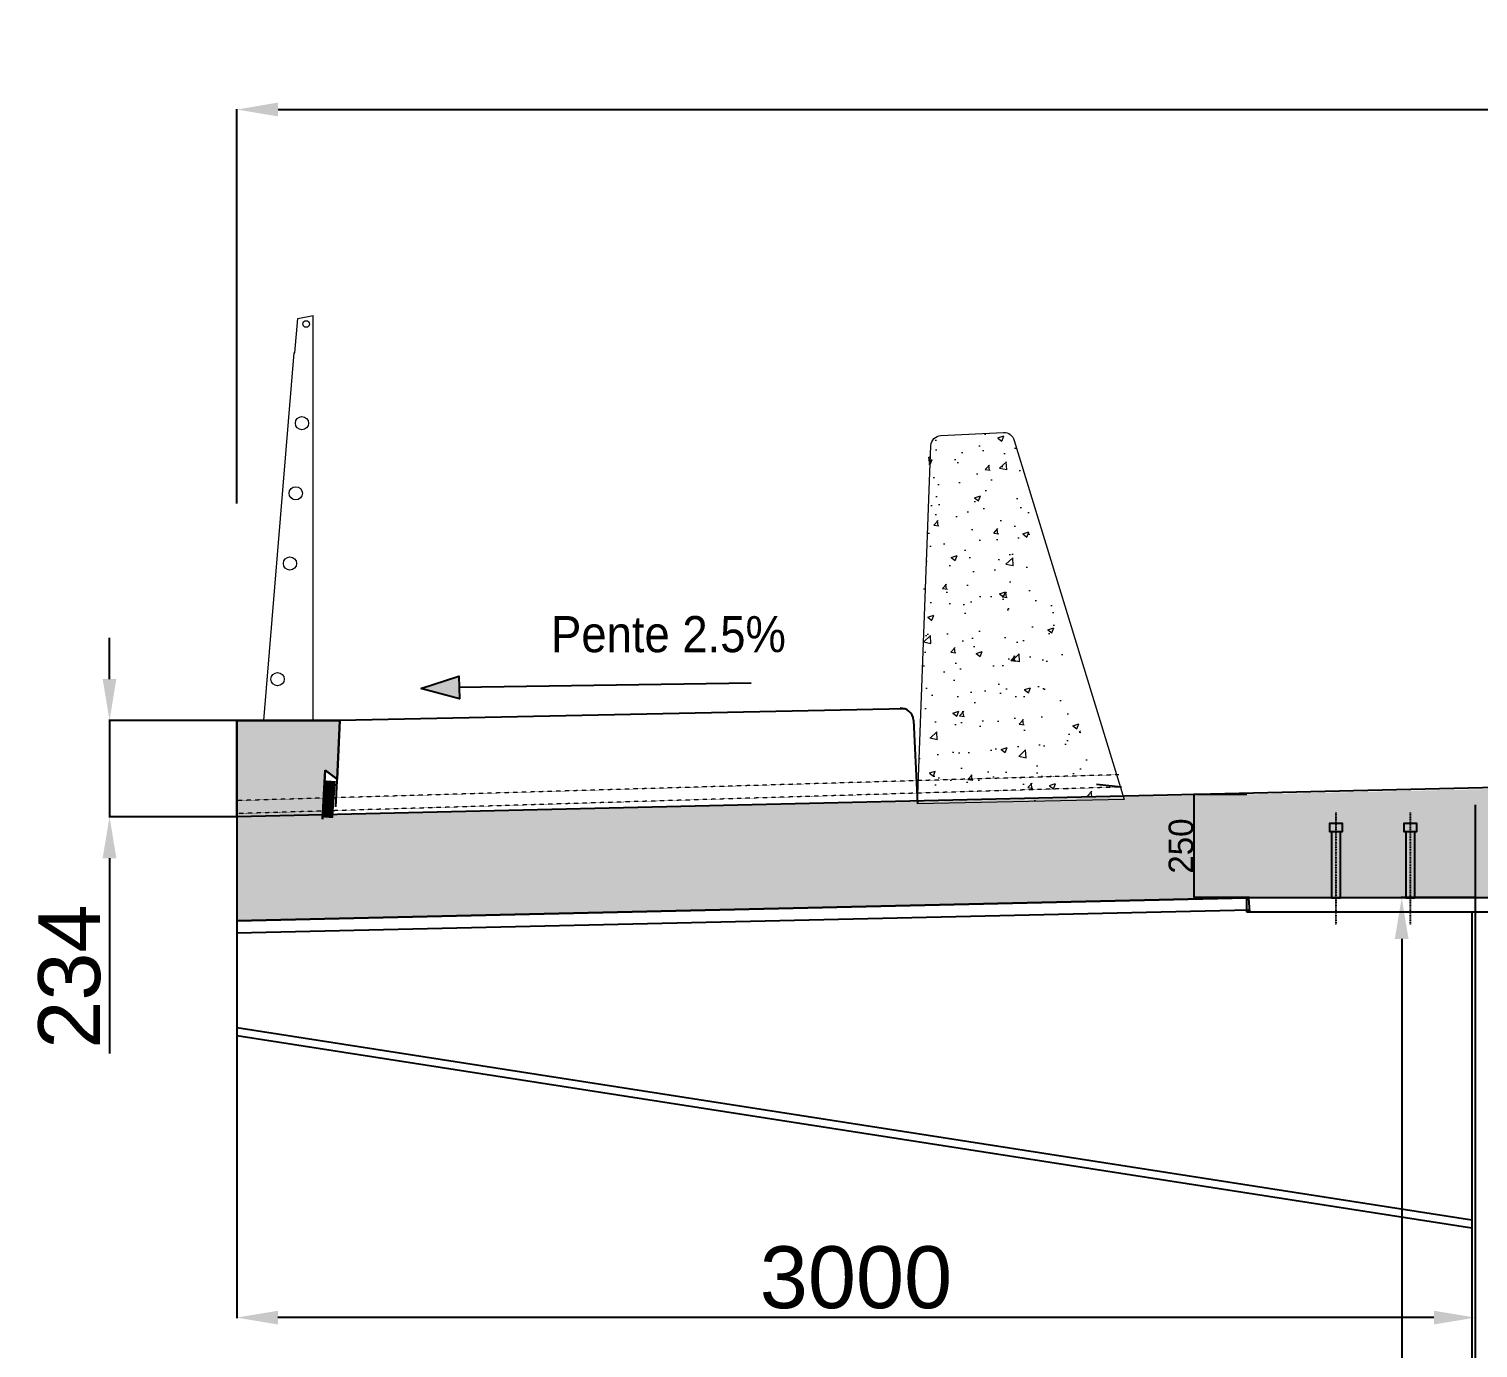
# Model space of a CAD drawing. Header units: metres. Extents: x -697843 to 22159, y -46191 to 9548.
# Drawn here: x -7653 to -4143, y -1453 to 1742 of the extents above; entities that cross this region are included whole.
import ezdxf
from ezdxf.enums import TextEntityAlignment as Align

# ---------------------------------------------------------------- set-up
doc = ezdxf.new("R2010")
doc.units = ezdxf.units.M
doc.linetypes.add('CACHE', pattern=[9.525, 6.35, -3.175])
doc.linetypes.add('CENTER', pattern=[2, 1.25, -0.25, 0.25, -0.25])
doc.layers.get('Defpoints').update_dxf_attribs({"color": 9})
for name, color, linetype in [('AXE', 1, 'CENTER'), ('Coffrage', 3, 'Continuous'), ('COT', 1, 'Continuous'), ('OA_Coffrage2', 7, 'Continuous'), ('POTEAU', 1, 'Continuous'), ('POUTRELLE', 5, 'Continuous'), ('sb-cote100', 1, 'Continuous')]:
    doc.layers.add(name, color=color, linetype=linetype)
for name, color, linetype, lineweight in [('COT50', 8, 'Continuous', 15), ('S-EXE-ELECP', 3, 'Continuous', 30), ('S-EXE-HACH', 4, 'Continuous', 5), ('S-EXE-TEXT', 7, 'Continuous', 25), ('S-EXE-TEXTE', 7, 'Continuous', 9), ('S-EXE-TRAIT VU', 2, 'Continuous', 25), ('S-Trait vu', 2, 'Continuous', 18)]:
    doc.layers.add(name, color=color, linetype=linetype, lineweight=lineweight)
doc.layers.get('0').off()
doc.styles.add('Annotative', font='arial.ttf')
doc.styles.add('Arial', font='arial.ttf')
doc.styles.add('ROMANTIC', font='rom_____.pfb')
doc.styles.get("Standard").update_dxf_attribs({"font": 'arial.ttf'})
doc.dimstyles.new('cotf-50', dxfattribs={"dimscale": 0.4, "dimtxt": 1, "dimasz": 0.35, "dimexe": 0.18, "dimexo": 0.1, "dimgap": 0.2, "dimtad": 3, "dimdec": 3, "dimzin": 4, "dimdsep": 46, "dimtxsty": 'ROMANTIC', "dimcen": 0.09, "dimclrd": 256, "dimclre": 256, "dimclrt": 256, "dimadec": 0, "dimazin": 0, "dimtfac": 1, "dimtdec": 3, "dimtix": 1, "dimtmove": 2, "dimatfit": 3, "dimfxl": 1, "dimtvp": 13.888889, "dimtolj": 1, "dimtzin": 4, "dimarcsym": 0})
doc.dimstyles.new('ISO-25', dxfattribs={"dimtxt": 2.5, "dimasz": 2.5, "dimexe": 1.25, "dimexo": 0.625, "dimtad": 1, "dimtxsty": 'Standard', "dimcen": 2.5, "dimadec": 0, "dimazin": 0, "dimtfac": 1, "dimtmove": 0, "dimatfit": 3, "dimfxl": 1, "dimarcsym": 0})

# ---------------------------------------------------------------- blocks, each defined once
blk = doc.blocks.new('*D20')
at = {"layer": 'COT', "color": 0, "lineweight": -2, "transparency": 16777216}
for p, q in [((-7149.9, 592.6), (-7149.9, 1548)), ((-7049.9, 1546.8), (7050, 1546.8)), ((7150, 677.5), (7150, 1548))]:
    blk.add_line(p, q, dxfattribs=at)
at = {"layer": 'COT', "color": 0, "transparency": 16777216}
for points in [[(-7049.9, 1563.5), (-7049.9, 1530.1), (-7149.9, 1546.8)], [(7050, 1563.5), (7050, 1530.1), (7150, 1546.8)]]:
    blk.add_solid(points, dxfattribs=at)
at = {"layer": 'Defpoints', "color": 0, "transparency": 16777216}
for p in [(7150, 1546.8), (7150, 676.9), (-7149.9, 592)]:
    blk.add_point(p, dxfattribs=at)
at = {"layer": 'COT', "color": 0, "transparency": 16777216, "insert": (0.1, 1643.4), "char_height": 150, "attachment_point": 5, "style": 'Annotative'}
blk.add_mtext('14300', dxfattribs=at)
blk = doc.blocks.new('*D21')
at = {"layer": 'COT', "lineweight": -2, "transparency": 16777216}
for p, q in [((-4702.9, -112.1), (-4831.2, -112.1)), ((-4831.1, -361.9), (-4831.1, -112.3)), ((-4696.4, -362), (-4831.2, -362))]:
    blk.add_line(p, q, dxfattribs=at)
at = {"layer": 'COT', "transparency": 16777216}
for points in [[(-4831.1, -112.3), (-4831.1, -112.3), (-4831.1, -112.1)], [(-4831.1, -361.9), (-4831.1, -361.9), (-4831.1, -362)]]:
    blk.add_solid(points, dxfattribs=at)
at = {"layer": 'Defpoints', "color": 0, "transparency": 16777216}
for p in [(-4831.1, -112.1), (-4702.9, -112.1), (-4696.4, -362)]:
    blk.add_point(p, dxfattribs=at)
at = {"layer": 'COT', "transparency": 16777216, "insert": (-4862.3, -237.1), "char_height": 60, "attachment_point": 5, "rotation": 90, "style": 'ROMANTIC'}
blk.add_mtext('\\A1;250', dxfattribs=at)
blk = doc.blocks.new('A$C12BB4E14')
at = {"layer": 'S-EXE-HACH', "color": 8, "transparency": 33554687}
blk.add_line((0, 0.971), (0, 0.981), dxfattribs=at)
for centre, radius in [((-0.017, 0.96), 0.008), ((-0.027, 0.72), 0.016), ((-0.042, 0.55), 0.016), ((-0.056, 0.38), 0.016), ((-0.086, 0.1), 0.016)]:
    blk.add_circle(centre, radius, dxfattribs=at)
at = {"layer": 'S-Trait vu', "color": 8, "ltscale": 100}
for p, q in [((-0.044, 0.89), (-0.0372, 0.973)), ((-0.0372, 0.973), (0, 0.981)), ((0, 0), (0, 0.981)), ((-0.0469, 0.89), (-0.12, 0)), ((-0.0469, 0.89), (-0.044, 0.89)), ((-0.12, 0), (0, 0))]:
    blk.add_line(p, q, dxfattribs=at)
blk = doc.blocks.new('*D69')
at = {"layer": 'COT', "color": 0, "lineweight": -2, "transparency": 16777216}
for p, q in [((-7458, 167.3), (-7458, 267.3)), ((-7150.5, 67.3), (-7459.3, 67.3)), ((-7458, 67.3), (-7458, -166.5)), ((-7150.6, -166.5), (-7459.3, -166.5)), ((-7458, -266.5), (-7458, -739.8))]:
    blk.add_line(p, q, dxfattribs=at)
at = {"layer": 'COT', "color": 0, "transparency": 16777216}
for points in [[(-7474.7, 167.3), (-7441.4, 167.3), (-7458, 67.3)], [(-7474.7, -266.5), (-7441.4, -266.5), (-7458, -166.5)]]:
    blk.add_solid(points, dxfattribs=at)
at = {"layer": 'Defpoints', "color": 0, "transparency": 16777216}
for p in [(-7149.9, 67.3), (-7458, -166.5), (-7150, -166.5)]:
    blk.add_point(p, dxfattribs=at)
at = {"layer": 'COT', "color": 0, "transparency": 16777216, "insert": (-7554.7, -553.2), "char_height": 150, "attachment_point": 5, "rotation": 90, "style": 'Annotative'}
blk.add_mtext('234', dxfattribs=at)
blk = doc.blocks.new('*D70')
at = {"layer": 'COT', "color": 0, "lineweight": -2, "transparency": 16777216}
for p, q in [((-7150, -557.8), (-7150, -1380.3)), ((-4150, -1107.2), (-4150, -1380.3)), ((-4250, -1379.1), (-7050, -1379.1))]:
    blk.add_line(p, q, dxfattribs=at)
at = {"layer": 'COT', "color": 0, "transparency": 16777216}
for points in [[(-7050, -1362.4), (-7050, -1395.7), (-7150, -1379.1)], [(-4250, -1362.4), (-4250, -1395.7), (-4150, -1379.1)]]:
    blk.add_solid(points, dxfattribs=at)
at = {"layer": 'Defpoints', "color": 0, "transparency": 16777216}
for p in [(-7150, -557.1), (-4150, -1106.5), (-7150, -1379.1)]:
    blk.add_point(p, dxfattribs=at)
at = {"layer": 'COT', "color": 0, "transparency": 16777216, "insert": (-5650, -1282.4), "char_height": 150, "attachment_point": 5, "style": 'Annotative'}
blk.add_mtext('3000', dxfattribs=at)
blk = doc.blocks.new('*D87')
at = {"layer": 'COT', "color": 0, "lineweight": -2, "transparency": 16777216}
for p, q in [((-4150.6, -362), (-4329.4, -362)), ((-4328.1, -462), (-4328.1, -3312.2)), ((-4150.6, -3412.2), (-4329.4, -3412.2))]:
    blk.add_line(p, q, dxfattribs=at)
at = {"layer": 'COT', "color": 0, "transparency": 16777216}
for points in [[(-4344.8, -462), (-4311.5, -462), (-4328.1, -362)], [(-4344.8, -3312.2), (-4311.5, -3312.2), (-4328.1, -3412.2)]]:
    blk.add_solid(points, dxfattribs=at)
at = {"layer": 'Defpoints', "color": 0, "transparency": 16777216}
for p in [(-4150, -362), (-4328.1, -3412.2), (-4150, -3412.2)]:
    blk.add_point(p, dxfattribs=at)
at = {"layer": 'COT', "color": 0, "transparency": 16777216, "insert": (-4424.8, -1887.1), "char_height": 150, "attachment_point": 5, "rotation": 90, "style": 'Annotative'}
blk.add_mtext('3050', dxfattribs=at)

msp = doc.modelspace()

# ---------------------------------------------------------------- hatches: boundary and pattern name
at = {"layer": 'COT50'}
h = msp.add_hatch(dxfattribs=at)
h.set_pattern_fill('AR-CONC', color=256)
h.set_pattern_definition([(50, (-600, -4711.51), (182.1847, -15.939), [19.05, -209.55]), (355, (-600, -4711.51), (-35.2434, 191.057), [15.24, -167.6406]), (100.4514, (-584.82, -4712.84), (146.9412, 175.1178), [16.19, -178.0902]), (46.1842, (-600, -4660.7), (271.079, -42.0423), [28.575, -314.325]), (96.6356, (-577.4, -4664.2), (237.404, 247.426), [24.285, -267.136]), (351.184, (-600, -4660.7), (237.404, 247.426), [22.86, -251.46]), (21, (-574.6, -4673.41), (151.6144, -102.2652), [19.05, -209.55]), (326, (-574.6, -4673.41), (61.802, 184.188), [15.24, -167.64]), (71.4514, (-561.97, -4681.93), (213.4164, 81.9228), [16.19, -178.09]), (37.5, (-600, -4711.51), (3.0886, 84.55504), [0, -165.608, 0, -170.18, 0, -168.275]), (7.5, (-600, -4711.51), (66.8197, 100.1806), [0, -97.028, 0, -161.798, 0, -64.135]), (327.5, (-656.64, -4711.51), (135.5906, -5.72874), [0, -63.5, 0, -198.12, 0, -262.89]), (317.5, (-682.04, -4711.51), (148.1292, 25.4265), [0, -82.55, 0, -131.572, 0, -186.69])])
h.paths.add_polyline_path([(-7150, -166.48539), (-7150, -418.22424), (-4703.53682, -362.14241), (-3603.53682, -362.14238), (3599.13919, -166.57687), (4699.13924, -166.57687), (7150, -81.87573), (7150, 152.27241)])
at = {"layer": 'S-EXE-HACH', "transparency": 33554687}
h = msp.add_hatch(dxfattribs=at)
h.set_pattern_fill('AR-CONC', color=256, scale=0.8, angle=-2.8165526)
h.set_pattern_definition([(47.183447, (-548080.37, 112832.52), (144.945094, -19.897664), [15.24, -167.64]), (352.183447, (-548080.37, 112832.52), (-20.650107, 154.04628), [12.192, -134.112467]), (97.634892, (-548068.3, 112830.86), (124.294985, 134.14861), [12.952007, -142.472196]), (43.367647, (-548078.38, 112873.11), (214.948547, -44.249527), [22.86, -251.46]), (93.819005, (-548060.46, 112869.42), (199.42036, 188.36927), [19.42802, -213.70849]), (348.3676, (-548078.38, 112873.11), (199.42036, 188.36927), [18.28797, -201.167786]), (18.183447, (-548058.58, 112861.97), (117.12488, -87.67339), [15.24, -167.64]), (323.183447, (-548058.58, 112861.97), (56.622446, 144.742893), [12.192, -134.112]), (68.634892, (-548048.82, 112854.66), (173.747325, 57.069504), [12.952007, -142.47195]), (34.683447, (-548080.373, 112832.52), (5.791812, 67.440901), [0, -132.4864, 0, -136.144, 0, -134.62]), (4.683447, (-548080.37, 112832.52), (57.329319, 77.420919), [0, -77.6224, 0, -129.4384, 0, -51.308]), (324.683447, (-548125.63, 112834.747), (108.116239, -9.907614), [0, -50.8, 0, -158.496, 0, -210.312]), (314.683447, (-548145.93, 112835.75), (119.359723, 14.493565), [0, -66.04, 0, -105.2576, 0, -149.352])])
edge = h.paths.add_edge_path()
edge.add_arc((-5291.32405, 739.84112), 25, 372.8662495, 452.8165526)
edge.add_line((-5292.55251, 764.81092), (-5448.48593, 757.13934))
edge.add_arc((-5447.25747, 732.16954), 25, 452.8165526, 537.84315938)
edge.add_line((-5472.23976, 733.11042), (-5503.91091, -107.82612))
edge.add_line((-5503.91091, -107.82612), (-5504.91411, -134.46327))
edge.add_line((-5504.91411, -134.46327), (-5068.35361, -124.07019))
edge.add_line((-5068.35361, -124.07019), (-5075.21358, -94.0367))
edge.add_line((-5075.21358, -94.0367), (-5080.8397, -69.4051))
edge.add_line((-5080.8397, -69.4051), (-5266.95174, 745.40801))
at = {"layer": 'S-EXE-HACH', "ltscale": 0.01, "true_color": 0xc4c4c4, "transparency": 33554508}
h = msp.add_hatch(color=9, dxfattribs=at)
h.dxf.hatch_style = 1
h.paths.add_polyline_path([(-6935.98378, -53.62199), (-6907.01159, -74.91798), (-6899.89496, 67.3451), (-7149.93546, 67.3451), (-7149.97597, -166.48599), (-6941.8899, -171.68673)])
at = {"layer": 'S-EXE-TRAIT VU', "transparency": 33554687}
h = msp.add_hatch(color=256, dxfattribs=at)
h.dxf.hatch_style = 1
h.paths.add_polyline_path([(-6703.61205, 144.64535), (-6610.41114, 119.2743), (-6611.79533, 174.64183)])

# ---------------------------------------------------------------- linework, layer by layer
at = {"layer": 'AXE', "color": 9}
msp.add_line((-4150, -137.28011), (-4150, -3957.41906), dxfattribs=at)
at = {"layer": 'Coffrage', "color": 0}
msp.add_line((6530, 152.0489), (-7150, -166.48539), dxfattribs=at)
at = {"layer": 'Coffrage', "color": 4}
for p, q in [((-5531.04751, 95.07633), (-6899.89496, 67.3451)), ((-5510.88248, 68.15515), (-5500.91411, -134.46327)), ((-7150, -166.48539), (-7150, -418.22424)), ((-4698.32015, -362.02282), (-7150, -418.22704)), ((-7150, -418.22704), (-4703.53682, -362.0416))]:
    msp.add_line(p, q, dxfattribs=at)
at = {"layer": 'Coffrage'}
msp.add_line((-4703.53682, -362.14241), (-7150, -418.22424), dxfattribs=at)
at = {"layer": 'Coffrage', "color": 4}
msp.add_arc((-5540.84624, 66.681), 30, 2.8165526, 94.1803212, dxfattribs=at)
at = {"layer": 'OA_Coffrage2'}
for points in [[(-4498.28571, -202.04159), (-4498.28571, -362.0416), (-4476.28571, -362.0416), (-4476.28571, -202.0416), (-4471.28571, -202.0416), (-4471.28571, -182.0416), (-4503.28571, -182.04159), (-4503.28571, -202.04159), (-4476.28571, -202.0416)], [(-4318.28571, -202.0416), (-4318.28571, -362.0416), (-4296.28571, -362.0416), (-4296.28571, -202.0416), (-4291.28571, -202.0416), (-4291.28571, -182.0416), (-4323.28571, -182.0416), (-4323.28571, -202.0416), (-4296.28571, -202.0416)]]:
    msp.add_lwpolyline(points, dxfattribs=at)
at = {"layer": 'POTEAU', "color": 1, "linetype": 'CENTER', "ltscale": 0.1}
for p, q in [((-4487.28571, -155.66341), (-4487.28571, -427.94593)), ((-4307.28571, -155.66342), (-4307.28571, -427.94594))]:
    msp.add_line(p, q, dxfattribs=at)
at = {"layer": 'POUTRELLE', "color": 4}
for p, q in [((-4698.32021, -362.02282), (-7150, -418.22704)), ((-4698.32021, -362.02282), (-7150, -418.22704)), ((-7150, -418.22704), (-7150, -696.07124)), ((-4697.63265, -392.01494), (-7149.31244, -448.21916)), ((-7150, -676.25052), (-4157.88595, -1142.0416)), ((-7150, -696.07124), (-4157.88595, -1162.0416))]:
    msp.add_line(p, q, dxfattribs=at)
at = {"layer": 'POUTRELLE', "color": 4, "ltscale": 0.25}
for p, q in [((-3603.53682, -362.0416), (-4703.53682, -362.0416)), ((-4703.53682, -397.0416), (-4703.53682, -362.0416)), ((-4696.30992, -396.96504), (-4698.32015, -362.02282)), ((-3603.53682, -397.0416), (-4703.53682, -397.0416))]:
    msp.add_line(p, q, dxfattribs=at)
at = {"layer": 'S-EXE-ELECP', "ltscale": 100}
msp.add_line((-7149.89496, 67.3451), (-7150, -166.48539), dxfattribs=at)
at = {"layer": 'S-EXE-ELECP'}
for p, q in [((-7149.89496, 67.3451), (-6899.89496, 67.3451)), ((-6899.89496, 67.3451), (-6907.02213, -75.12871)), ((-6941.8899, -171.68673), (-6935.98378, -53.62199)), ((-6935.98378, -53.62199), (-6907.02049, -75.09587))]:
    msp.add_line(p, q, dxfattribs=at)
at = {"layer": 'S-EXE-TEXT', "color": 6, "linetype": 'CACHE', "ltscale": 0.02, "transparency": 33554597, "const_width": 25, "flags": 128}
msp.add_lwpolyline([(-6922.23299, -78.96886), (-6928.83558, -168.51234)], dxfattribs=at)
at = {"layer": 'S-EXE-TRAIT VU', "transparency": 33554687}
for p, q in [((-5903.61205, 157.14535), (-6611.10324, 146.95807)), ((-6902.39305, 17.40755), (-6910.38389, -142.33102)), ((-5006.85997, -94.0367), (-5067.00085, -88.24261))]:
    msp.add_line(p, q, dxfattribs=at)
msp.add_lwpolyline([(-6703.61205, 144.64535), (-6611.79533, 174.64183), (-6610.41114, 119.2743), (-6703.61205, 144.64535)], close=True, dxfattribs=at)
at = {"layer": 'S-Trait vu', "color": 1, "linetype": 'CACHE', "ltscale": 0.01}
for p, q in [((-5013.64273, -64.34123), (-7151.23828, -127.05553)), ((-5006.85997, -94.0367), (-7149.99639, -158.45692))]:
    msp.add_line(p, q, dxfattribs=at)
at = {"layer": 'S-Trait vu', "ltscale": 100}
msp.add_lwpolyline([(-5000, -124.07019), (-5500.91411, -134.46327), (-5468.23976, 733.11042, -0.3890123884), (-5444.48593, 757.13934), (-5292.55251, 764.81092, -0.3637246838), (-5266.95174, 745.40801)], format="xyb", close=True, dxfattribs=at)
at = {"layer": 'sb-cote100', "color": 7}
msp.add_line((-4157.88595, -397.0416), (-4157.88595, -3377.22476), dxfattribs=at)

# ---------------------------------------------------------------- block references
at = {"ltscale": 100, "xscale": 1000, "yscale": 1000, "zscale": 1000}
msp.add_blockref('A$C12BB4E14', (-6964.93546, 67.3451), dxfattribs=at)

# ---------------------------------------------------------------- texts
at = {"layer": 'S-EXE-TEXTE', "style": 'Arial', "width": 0.9}
msp.add_text('Pente 2.5%%%', height=87.5, rotation=0.00056351, dxfattribs=at).set_placement((-6388.48498, 206.24202), align=Align.BOTTOM_LEFT)

# ---------------------------------------------------------------- dimensions: what is measured, and where the dimension line sits
at = {"layer": 'COT'}
for base, p1, p2, angle, picture, middle in [((7150, 1546.79668), (-7149.89496, 591.98798), (7150, 676.91529), 180, '*D20', (0.05252, 1643.43378)), ((-7458.04367, -166.48539), (-7149.89496, 67.3451), (-7150, -166.48539), 90, '*D69', (-7554.68078, -553.16343)), ((-4328.13079, -3412.22476), (-4150, -362.0416), (-4150, -3412.22476), 90, '*D87', (-4424.7679, -1887.13318))]:
    dim = msp.add_linear_dim(base=base, p1=p1, p2=p2, angle=angle, dimstyle='ISO-25', override={"dimtxt": 150, "dimasz": 100, "dimgap": 20, "dimdec": 0, "dimtxsty": 'Annotative'}, dxfattribs=at)
    dim.commit()
    dim.dimension.update_dxf_attribs({"geometry": picture, "text_midpoint": middle})
at = {"layer": 'COT', "color": 7}
dim = msp.add_linear_dim(base=(-4831.08063, -112.1264), p1=(-4696.38333, -362.0416), p2=(-4702.89429, -112.1264), angle=90, dimstyle='cotf-50', override={"dimtxt": 150, "dimdec": 0}, dxfattribs=at)
dim.commit()
dim.dimension.update_dxf_attribs({"geometry": '*D21', "text_midpoint": (-4862.31447, -237.084)})
at = {"layer": 'COT'}
dim = msp.add_linear_dim(base=(-7150, -1379.07037), p1=(-4150, -1106.53202), p2=(-7150, -557.14914), dimstyle='ISO-25', override={"dimtxt": 150, "dimasz": 100, "dimgap": 20, "dimdec": 0, "dimtxsty": 'Annotative'}, dxfattribs=at)
dim.commit()
dim.dimension.update_dxf_attribs({"geometry": '*D70', "text_midpoint": (-5650, -1282.43326)})

doc.saveas('drawing.dxf')
